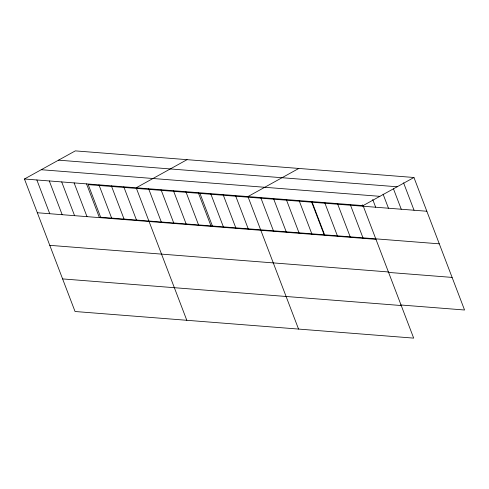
<?xml version="1.0" encoding="UTF-8"?>
<svg xmlns="http://www.w3.org/2000/svg" width="489" height="489" viewBox="0 0 489 489"><rect width="100%" height="100%" fill="white"/><g stroke="black" fill="none" stroke-linecap="round" stroke-linejoin="round"><path stroke-width="0.73" d="M24.45 178.998L363.076 205.612L413.682 338.119L75.049 311.505L24.45 178.998L75.318 150.881L413.951 177.495L464.55 310.002L400.589 304.977M187.067 159.658L136.199 187.782L186.798 320.289M298.816 168.442L247.947 196.566L298.547 329.073M363.076 205.612L413.951 177.495M58.533 160.16L397.16 186.774M41.235 169.72L379.867 196.333M426.836 211.242L88.209 184.628L100.655 217.22L439.281 243.834M37.335 212.746L375.968 239.359M49.78 245.337L388.413 271.951M388.144 272.385L452.105 277.41M62.604 278.913L401.237 305.533M403.572 182.819L414.042 210.239M393.468 188.84L401.249 209.231M383.089 194.164L388.462 208.228M372.716 199.488L375.668 207.22M362.337 204.812L362.875 206.217M350.289 204.61L363.174 238.357M337.496 203.601L350.381 237.348M324.702 202.599L337.587 236.346M311.909 201.59L324.794 235.337M311.701 202.195L324.146 234.781M299.115 200.588L312 234.335M286.322 199.579L299.213 233.326M273.528 198.577L286.42 232.324M260.735 197.568L273.626 231.315M235.527 195.588L248.418 229.335M223.112 194.61L235.998 228.363M210.698 193.638L223.583 227.385M199.958 193.412L212.403 226.004M198.277 192.66L211.169 226.407M185.863 191.682L198.748 225.435M173.448 190.71L186.333 224.457M161.028 189.732L173.919 223.479M148.613 188.754L161.498 222.507M123.778 186.804L136.669 220.551M111.364 185.826L124.255 219.579M98.949 184.854L111.834 218.601M86.535 183.876L99.42 217.623M74.114 182.904L87.005 216.651M61.7 181.926L74.585 215.673M49.285 180.948L62.17 214.695M36.864 179.976L49.756 213.724"/></g></svg>
